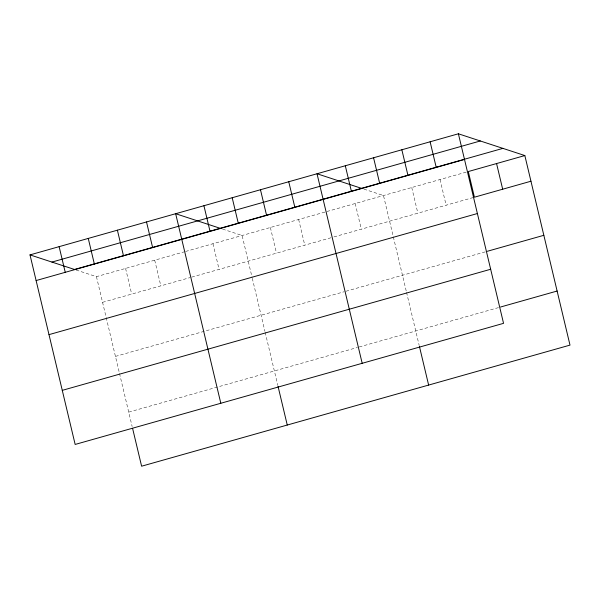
<?xml version="1.0" encoding="UTF-8"?>
<svg xmlns="http://www.w3.org/2000/svg" width="600" height="600" viewBox="0 0 600 600"><rect width="100%" height="100%" fill="white"/><g stroke="black" fill="none" stroke-linecap="round" stroke-linejoin="round"><path stroke-width="0.45" stroke-dasharray="3 2.25" d="M76.148 270.007L96.45 276.66L183.84 251.955M185.61 251.46L325.155 212.01M326.925 211.507L466.53 172.042M102.562 302.325L189.953 277.62M191.722 277.118L333.038 237.173M333.923 236.917L474.405 197.205M115.448 356.407L344.153 291.75M345.923 291.255L485.528 251.79M128.722 412.125L357.428 347.475M359.197 346.972L498.803 307.515M363.983 189.135L383.475 195.525L406.327 291.442M222.608 229.103L242.1 235.485L252.083 277.373M440.018 179.535L446.138 205.2M411.75 187.53L417.862 213.195M406.537 292.343L419.183 345.413M355.2 203.52L361.312 229.178M298.65 219.502L304.763 245.16M270.375 227.498L276.487 253.155M252.292 278.272L264.952 331.41M265.17 332.31L277.808 385.373M212.97 243.72L219.083 269.385M154.71 260.19L160.822 285.855M125.58 268.425L131.692 294.09M96.45 276.66L119.302 372.585M119.512 373.485L132.157 426.548"/><path stroke-width="0.9" d="M458.393 133.792L503.55 323.34L75.157 444.442L30 254.888L458.393 133.792L524.842 155.558L570 345.112L141.608 466.207L132.585 428.355M51.93 262.072L480.322 140.97M502.912 148.373L74.52 269.475L30 254.888M36.112 280.553L464.505 159.45M524.842 155.558L468.293 171.547L474.405 197.205L530.955 181.222M48.998 334.635L477.39 213.532M487.29 251.288L543.84 235.305M62.273 390.353L490.665 269.257M500.565 307.013L557.115 291.03M361.545 188.34L317.025 173.752L362.183 363.3M220.178 228.3L175.657 213.712L220.815 403.268M496.567 163.553L502.68 189.218M430.118 141.78L436.237 167.445M401.85 149.775L407.963 175.433M419.393 346.312L428.632 385.072M373.575 157.77L379.688 183.428M345.3 165.757L351.413 191.422M288.75 181.748L294.862 207.405M260.475 189.735L266.587 215.4M278.025 386.28L287.257 425.04M232.2 197.73L238.312 223.395M203.925 205.725L210.045 231.382M146.52 221.947L152.64 247.612M117.39 230.183L123.502 255.847M88.26 238.417L94.373 264.082M59.13 246.653L65.242 272.317"/></g></svg>
